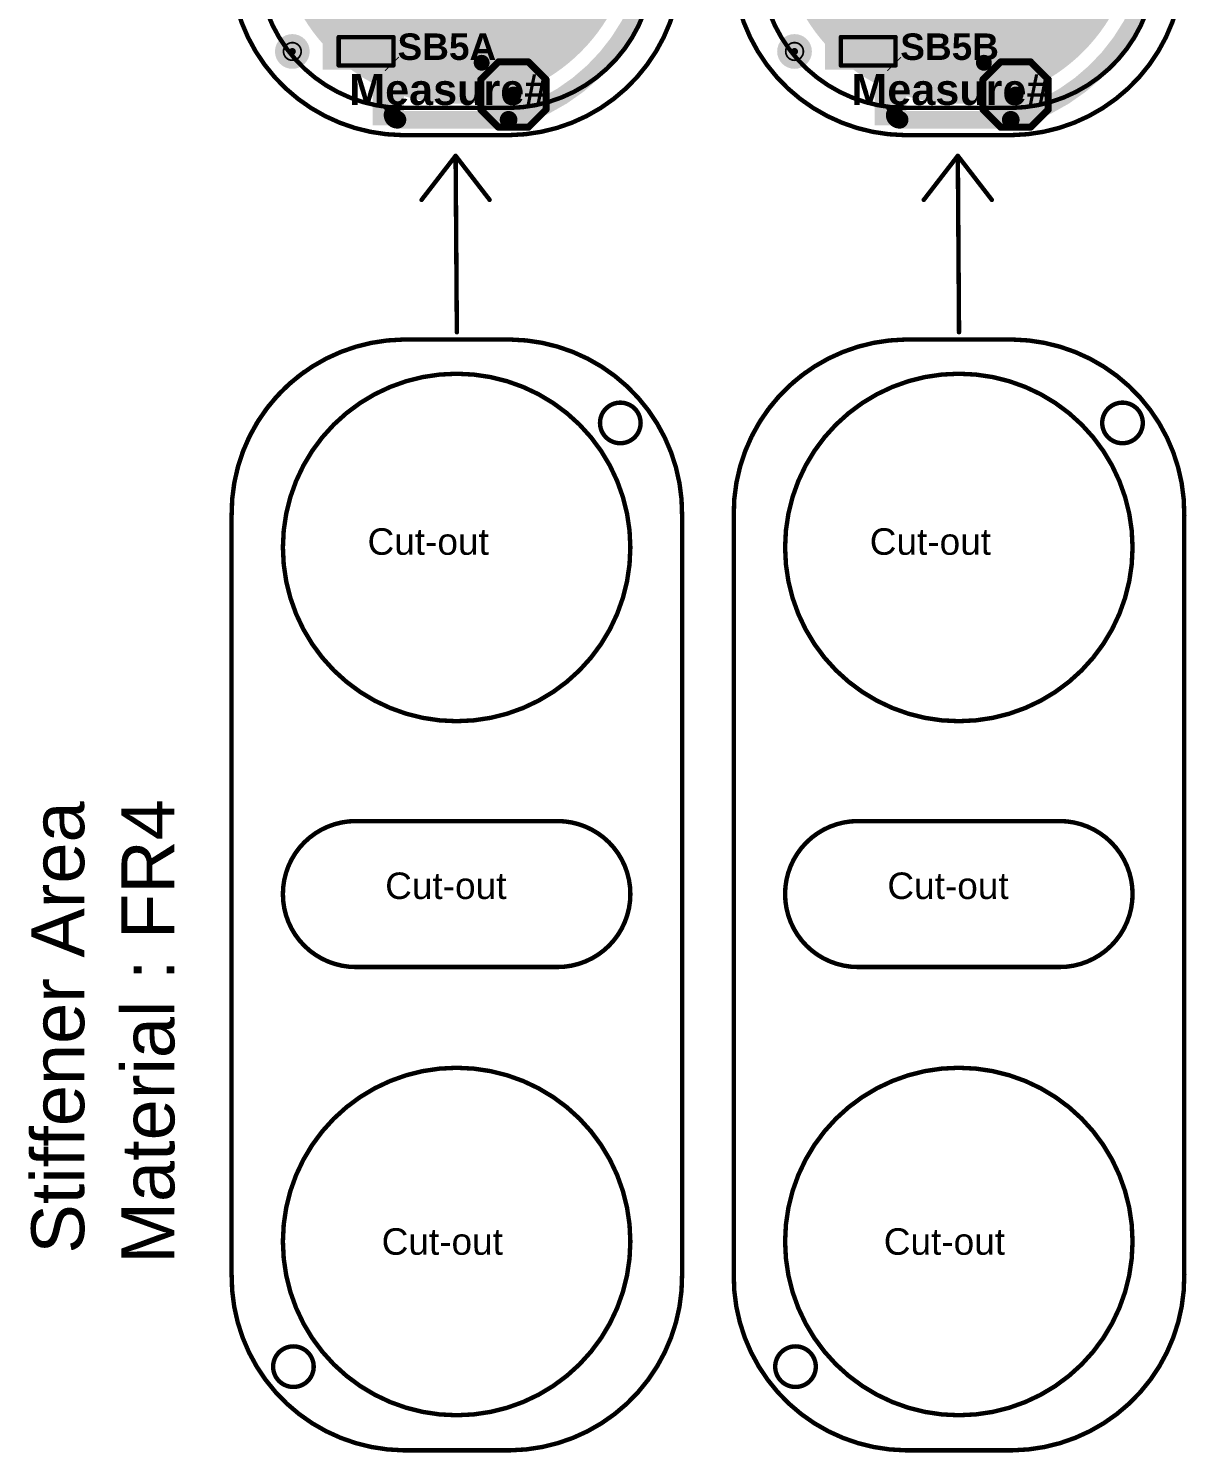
# Model space of a CAD drawing. Header units: inches. Extents: x -3.9 to 9.5, y -7 to 2.6.
# Drawn here: x -3.947 to -2.635, y -6.975 to -5.362 of the extents above; entities that cross this region are included whole.
import ezdxf

# ---------------------------------------------------------------- set-up
doc = ezdxf.new("R2010")
doc.units = ezdxf.units.IN
doc.header["$MEASUREMENT"] = 0
for name, color, linetype in [('Board Outline', 216, 'Continuous'), ('Bottom Layer', 5, 'Continuous'), ('Bottom Overlay', 54, 'Continuous'), ('Bottom Paste', 16, 'Continuous'), ('Bottom Solder', 6, 'Continuous'), ('Drill Drawing', 1, 'Continuous'), ('Fabrication', 76, 'Continuous'), ('Pad Holes', 156, 'Continuous'), ('Top Layer', 1, 'Continuous'), ('Top Overlay', 2, 'Continuous'), ('Top Paste', 8, 'Continuous'), ('Top Solder', 216, 'Continuous'), ('Via Holes', 16, 'Continuous')]:
    doc.layers.add(name, color=color, linetype=linetype)
doc.styles.add('Arial', font='', dxfattribs={"height": 0.2})
doc.styles.add('Arial_Bold', font='', dxfattribs={"height": 0.2})
doc.styles.get('Arial').set_extended_font_data('Arial')
doc.styles.get('Arial_Bold').set_extended_font_data('Arial', bold=True)

# ---------------------------------------------------------------- blocks, each defined once
blk = doc.blocks.new('S______B______0402_6')
at = {"layer": 'Top Layer'}
for points in [[(-0.0275, -0.0125), (-0.0275, 0.0125), (-0.0095, 0.0125), (-0.0095, -0.0125)], [(0.0095, -0.0125), (0.0095, 0.0125), (0.0275, 0.0125), (0.0275, -0.0125)]]:
    blk.add_hatch(color=1, dxfattribs=at).paths.add_polyline_path(points)
at = {"layer": 'Top Paste'}
for points in [[(-0.0275, -0.0125), (-0.0275, 0.0125), (-0.0095, 0.0125), (-0.0095, -0.0125)], [(0.0095, -0.0125), (0.0095, 0.0125), (0.0275, 0.0125), (0.0275, -0.0125)]]:
    blk.add_hatch(color=8, dxfattribs=at).paths.add_polyline_path(points)
at = {"layer": 'Top Solder'}
for points in [[(-0.0297, -0.0147), (-0.0297, 0.0147), (-0.0073, 0.0147), (-0.0073, -0.0147)], [(0.0073, -0.0147), (0.0073, 0.0147), (0.0297, 0.0147), (0.0297, -0.0147)]]:
    blk.add_hatch(color=216, dxfattribs=at).paths.add_polyline_path(points)
at = {"layer": 'Top Overlay'}
for points in [[(-0.031, -0.016, 0.005, 0.005, 0), (-0.031, 0.016, 0.005, 0.005, 0)], [(-0.031, 0.016, 0.005, 0.005, 0), (0.031, 0.016, 0.005, 0.005, 0)], [(0.031, -0.016, 0.005, 0.005, 0), (0.031, 0.016, 0.005, 0.005, 0)], [(-0.031, -0.016, 0.005, 0.005, 0), (0.031, -0.016, 0.005, 0.005, 0)], [(-0.032, -0.017, 0.000127, 0.000127, 0), (0.032, -0.017, 0.000127, 0.000127, 0)]]:
    blk.add_lwpolyline(points, format="xyseb", dxfattribs=at)
for points in [[(-0.0323, 0.016, 0.0025, 0.0025, 1), (-0.0297, 0.016, 0.0025, 0.0025, 1)], [(-0.0323, 0.016, 0.0025, 0.0025, 1), (-0.0297, 0.016, 0.0025, 0.0025, 1)], [(0.0297, 0.016, 0.0025, 0.0025, 1), (0.0323, 0.016, 0.0025, 0.0025, 1)], [(0.0297, 0.016, 0.0025, 0.0025, 1), (0.0323, 0.016, 0.0025, 0.0025, 1)], [(-0.0323, -0.016, 0.0025, 0.0025, 1), (-0.0297, -0.016, 0.0025, 0.0025, 1)], [(-0.0323, -0.016, 0.0025, 0.0025, 1), (-0.0297, -0.016, 0.0025, 0.0025, 1)], [(0.0297, -0.016, 0.0025, 0.0025, 1), (0.0323, -0.016, 0.0025, 0.0025, 1)], [(0.0297, -0.016, 0.0025, 0.0025, 1), (0.0323, -0.016, 0.0025, 0.0025, 1)], [(-0.032, -0.017, 0.0000635, 0.0000635, 1), (-0.032, -0.017, 0.0000635, 0.0000635, 1)], [(0.032, -0.017, 0.0000635, 0.0000635, 1), (0.032, -0.017, 0.0000635, 0.0000635, 1)]]:
    blk.add_lwpolyline(points, format="xyseb", close=True, dxfattribs=at)
blk = doc.blocks.new('T__________23')
at = {"layer": 'Top Layer'}
blk.add_hatch(color=1, dxfattribs=at).paths.add_polyline_path([(0.015, 0.03), (-0.015, 0.03), (-0.03, 0.015), (-0.03, -0.015), (-0.015, -0.03), (0.015, -0.03), (0.03, -0.015), (0.03, 0.015)])
at = {"layer": 'Top Paste'}
blk.add_hatch(color=8, dxfattribs=at).paths.add_polyline_path([(0.015, 0.03), (-0.015, 0.03), (-0.03, 0.015), (-0.03, -0.015), (-0.015, -0.03), (0.015, -0.03), (0.03, -0.015), (0.03, 0.015)])
at = {"layer": 'Top Solder'}
blk.add_hatch(color=216, dxfattribs=at).paths.add_polyline_path([(0.017, 0.034), (-0.017, 0.034), (-0.034, 0.017), (-0.034, -0.017), (-0.017, -0.034), (0.017, -0.034), (0.034, -0.017), (0.034, 0.017)])
at = {"layer": 'Top Overlay'}
for points in [[(-0.017, 0.037, 0.00787, 0.00787, 0), (-0.037, 0.017, 0.00787, 0.00787, 0)], [(0.017, 0.037, 0.00787, 0.00787, 0), (-0.017, 0.037, 0.00787, 0.00787, 0)], [(0.017, 0.037, 0.00787, 0.00787, 0), (-0.017, 0.037, 0.00787, 0.00787, 0)], [(0.037, 0.017, 0.00787, 0.00787, 0), (0.017, 0.037, 0.00787, 0.00787, 0)], [(-0.037, 0.017, 0.00787, 0.00787, 0), (-0.037, -0.017, 0.00787, 0.00787, 0)], [(0.037, 0.017, 0.00787, 0.00787, 0), (0.037, -0.017, 0.00787, 0.00787, 0)], [(-0.017, -0.037, 0.00787, 0.00787, 0), (-0.037, -0.017, 0.00787, 0.00787, 0)], [(0.037, -0.017, 0.00787, 0.00787, 0), (0.017, -0.037, 0.00787, 0.00787, 0)], [(0.017, -0.037, 0.00787, 0.00787, 0), (-0.017, -0.037, 0.00787, 0.00787, 0)], [(0.017, -0.037, 0.00787, 0.00787, 0), (-0.017, -0.037, 0.00787, 0.00787, 0)]]:
    blk.add_lwpolyline(points, format="xyseb", dxfattribs=at)
for points in [[(-0.019, 0.037, 0.00394, 0.00394, 1), (-0.015, 0.037, 0.00394, 0.00394, 1)], [(-0.019, 0.037, 0.00394, 0.00394, 1), (-0.015, 0.037, 0.00394, 0.00394, 1)], [(-0.019, 0.037, 0.00394, 0.00394, 1), (-0.015, 0.037, 0.00394, 0.00394, 1)], [(0.015, 0.037, 0.00394, 0.00394, 1), (0.019, 0.037, 0.00394, 0.00394, 1)], [(0.015, 0.037, 0.00394, 0.00394, 1), (0.019, 0.037, 0.00394, 0.00394, 1)], [(0.015, 0.037, 0.00394, 0.00394, 1), (0.019, 0.037, 0.00394, 0.00394, 1)], [(-0.039, 0.017, 0.00394, 0.00394, 1), (-0.035, 0.017, 0.00394, 0.00394, 1)], [(-0.039, 0.017, 0.00394, 0.00394, 1), (-0.035, 0.017, 0.00394, 0.00394, 1)], [(0.035, 0.017, 0.00394, 0.00394, 1), (0.039, 0.017, 0.00394, 0.00394, 1)], [(0.035, 0.017, 0.00394, 0.00394, 1), (0.039, 0.017, 0.00394, 0.00394, 1)], [(-0.039, -0.017, 0.00394, 0.00394, 1), (-0.035, -0.017, 0.00394, 0.00394, 1)], [(-0.039, -0.017, 0.00394, 0.00394, 1), (-0.035, -0.017, 0.00394, 0.00394, 1)], [(0.035, -0.017, 0.00394, 0.00394, 1), (0.039, -0.017, 0.00394, 0.00394, 1)], [(0.035, -0.017, 0.00394, 0.00394, 1), (0.039, -0.017, 0.00394, 0.00394, 1)], [(-0.019, -0.037, 0.00394, 0.00394, 1), (-0.015, -0.037, 0.00394, 0.00394, 1)], [(-0.019, -0.037, 0.00394, 0.00394, 1), (-0.015, -0.037, 0.00394, 0.00394, 1)], [(-0.019, -0.037, 0.00394, 0.00394, 1), (-0.015, -0.037, 0.00394, 0.00394, 1)], [(0.015, -0.037, 0.00394, 0.00394, 1), (0.019, -0.037, 0.00394, 0.00394, 1)], [(0.015, -0.037, 0.00394, 0.00394, 1), (0.019, -0.037, 0.00394, 0.00394, 1)], [(0.015, -0.037, 0.00394, 0.00394, 1), (0.019, -0.037, 0.00394, 0.00394, 1)]]:
    blk.add_lwpolyline(points, format="xyseb", close=True, dxfattribs=at)
blk = doc.blocks.new('_EMG________B_24')
at = {"layer": 'Bottom Layer'}
h = blk.add_hatch(color=5, dxfattribs=at)
edge = h.paths.add_edge_path()
edge.add_arc((0, 0.3932), 0.1969, 0, 360)
h = blk.add_hatch(color=5, dxfattribs=at)
edge = h.paths.add_edge_path()
edge.add_arc((-0.1142, 0.0005), 0.0827, 90, 270)
edge.add_line((-0.1142, -0.0822), (0.1142, -0.0822))
edge.add_arc((0.1142, 0.0005), 0.0827, 270, 450)
edge.add_line((0.1142, 0.0832), (-0.1142, 0.0832))
h = blk.add_hatch(color=5, dxfattribs=at)
edge = h.paths.add_edge_path()
edge.add_arc((0, -0.3932), 0.1969, 0, 360)
at = {"layer": 'Bottom Paste'}
h = blk.add_hatch(color=16, dxfattribs=at)
edge = h.paths.add_edge_path()
edge.add_arc((0, 0.3932), 0.1969, 0, 360)
h = blk.add_hatch(color=16, dxfattribs=at)
edge = h.paths.add_edge_path()
edge.add_arc((-0.1142, 0.0005), 0.0827, 90, 270)
edge.add_line((-0.1142, -0.0822), (0.1142, -0.0822))
edge.add_arc((0.1142, 0.0005), 0.0827, 270, 450)
edge.add_line((0.1142, 0.0832), (-0.1142, 0.0832))
h = blk.add_hatch(color=16, dxfattribs=at)
edge = h.paths.add_edge_path()
edge.add_arc((0, -0.3932), 0.1969, 0, 360)
at = {"layer": 'Bottom Solder'}
h = blk.add_hatch(color=6, dxfattribs=at)
edge = h.paths.add_edge_path()
edge.add_arc((0, 0.3932), 0.2009, 0, 360)
h = blk.add_hatch(color=6, dxfattribs=at)
edge = h.paths.add_edge_path()
edge.add_arc((-0.1142, 0.0005), 0.0867, 90, 270)
edge.add_line((-0.1142, -0.0862), (0.1142, -0.0862))
edge.add_arc((0.1142, 0.0005), 0.0867, 270, 450)
edge.add_line((0.1142, 0.0872), (-0.1142, 0.0872))
h = blk.add_hatch(color=6, dxfattribs=at)
edge = h.paths.add_edge_path()
edge.add_arc((0, -0.3932), 0.2009, 0, 360)
at = {"layer": 'Bottom Overlay'}
for points in [[(-0.2237, 0.4317, 0.005, 0.005, -0.414214), (-0.0603, 0.5989, 0.005, 0.005, 0)], [(-0.0603, 0.5989, 0.005, 0.005, 0), (0.0603, 0.5989, 0.005, 0.005, 0)], [(0.0603, 0.5989, 0.005, 0.005, -0.414214), (0.2238, 0.4317, 0.005, 0.005, 0)], [(-0.2237, -0.4317, 0.005, 0.005, 0), (-0.2237, 0.4317, 0.005, 0.005, 0)], [(0.2238, -0.4317, 0.005, 0.005, 0), (0.2238, 0.4317, 0.005, 0.005, 0)], [(-0.0603, -0.5989, 0.005, 0.005, -0.414214), (-0.2237, -0.4317, 0.005, 0.005, 0)], [(0.2238, -0.4317, 0.005, 0.005, -0.414214), (0.0603, -0.5989, 0.005, 0.005, 0)], [(-0.0603, -0.5989, 0.005, 0.005, 0), (0.0603, -0.5989, 0.005, 0.005, 0)]]:
    blk.add_lwpolyline(points, format="xyseb", dxfattribs=at)
for points in [[(-0.0615, 0.5989, 0.0025, 0.0025, 1), (-0.059, 0.5989, 0.0025, 0.0025, 1)], [(-0.0615, 0.5989, 0.0025, 0.0025, 1), (-0.059, 0.5989, 0.0025, 0.0025, 1)], [(0.059, 0.5989, 0.0025, 0.0025, 1), (0.0615, 0.5989, 0.0025, 0.0025, 1)], [(0.059, 0.5989, 0.0025, 0.0025, 1), (0.0615, 0.5989, 0.0025, 0.0025, 1)], [(-0.225, 0.4317, 0.0025, 0.0025, 1), (-0.2225, 0.4317, 0.0025, 0.0025, 1)], [(-0.225, 0.4317, 0.0025, 0.0025, 1), (-0.2225, 0.4317, 0.0025, 0.0025, 1)], [(0.2225, 0.4317, 0.0025, 0.0025, 1), (0.225, 0.4317, 0.0025, 0.0025, 1)], [(0.2225, 0.4317, 0.0025, 0.0025, 1), (0.225, 0.4317, 0.0025, 0.0025, 1)], [(-0.225, -0.4317, 0.0025, 0.0025, 1), (-0.2225, -0.4317, 0.0025, 0.0025, 1)], [(-0.225, -0.4317, 0.0025, 0.0025, 1), (-0.2225, -0.4317, 0.0025, 0.0025, 1)], [(0.2225, -0.4317, 0.0025, 0.0025, 1), (0.225, -0.4317, 0.0025, 0.0025, 1)], [(0.2225, -0.4317, 0.0025, 0.0025, 1), (0.225, -0.4317, 0.0025, 0.0025, 1)], [(-0.0615, -0.5989, 0.0025, 0.0025, 1), (-0.059, -0.5989, 0.0025, 0.0025, 1)], [(-0.0615, -0.5989, 0.0025, 0.0025, 1), (-0.059, -0.5989, 0.0025, 0.0025, 1)], [(0.059, -0.5989, 0.0025, 0.0025, 1), (0.0615, -0.5989, 0.0025, 0.0025, 1)], [(0.059, -0.5989, 0.0025, 0.0025, 1), (0.0615, -0.5989, 0.0025, 0.0025, 1)]]:
    blk.add_lwpolyline(points, format="xyseb", close=True, dxfattribs=at)
blk = doc.blocks.new('S______B______0402_75')
at = {"layer": 'Top Layer'}
for points in [[(-0.0275, -0.0125), (-0.0275, 0.0125), (-0.0095, 0.0125), (-0.0095, -0.0125)], [(0.0095, -0.0125), (0.0095, 0.0125), (0.0275, 0.0125), (0.0275, -0.0125)]]:
    blk.add_hatch(color=1, dxfattribs=at).paths.add_polyline_path(points)
at = {"layer": 'Top Paste'}
for points in [[(-0.0275, -0.0125), (-0.0275, 0.0125), (-0.0095, 0.0125), (-0.0095, -0.0125)], [(0.0095, -0.0125), (0.0095, 0.0125), (0.0275, 0.0125), (0.0275, -0.0125)]]:
    blk.add_hatch(color=8, dxfattribs=at).paths.add_polyline_path(points)
at = {"layer": 'Top Solder'}
for points in [[(-0.0297, -0.0147), (-0.0297, 0.0147), (-0.0073, 0.0147), (-0.0073, -0.0147)], [(0.0073, -0.0147), (0.0073, 0.0147), (0.0297, 0.0147), (0.0297, -0.0147)]]:
    blk.add_hatch(color=216, dxfattribs=at).paths.add_polyline_path(points)
at = {"layer": 'Top Overlay'}
for points in [[(-0.031, -0.016, 0.005, 0.005, 0), (-0.031, 0.016, 0.005, 0.005, 0)], [(-0.031, 0.016, 0.005, 0.005, 0), (0.031, 0.016, 0.005, 0.005, 0)], [(0.031, -0.016, 0.005, 0.005, 0), (0.031, 0.016, 0.005, 0.005, 0)], [(-0.031, -0.016, 0.005, 0.005, 0), (0.031, -0.016, 0.005, 0.005, 0)], [(-0.032, -0.017, 0.000127, 0.000127, 0), (0.032, -0.017, 0.000127, 0.000127, 0)]]:
    blk.add_lwpolyline(points, format="xyseb", dxfattribs=at)
for points in [[(-0.0323, 0.016, 0.0025, 0.0025, 1), (-0.0297, 0.016, 0.0025, 0.0025, 1)], [(-0.0323, 0.016, 0.0025, 0.0025, 1), (-0.0297, 0.016, 0.0025, 0.0025, 1)], [(0.0297, 0.016, 0.0025, 0.0025, 1), (0.0323, 0.016, 0.0025, 0.0025, 1)], [(0.0297, 0.016, 0.0025, 0.0025, 1), (0.0323, 0.016, 0.0025, 0.0025, 1)], [(-0.0323, -0.016, 0.0025, 0.0025, 1), (-0.0297, -0.016, 0.0025, 0.0025, 1)], [(-0.0323, -0.016, 0.0025, 0.0025, 1), (-0.0297, -0.016, 0.0025, 0.0025, 1)], [(0.0297, -0.016, 0.0025, 0.0025, 1), (0.0323, -0.016, 0.0025, 0.0025, 1)], [(0.0297, -0.016, 0.0025, 0.0025, 1), (0.0323, -0.016, 0.0025, 0.0025, 1)], [(-0.032, -0.017, 0.0000635, 0.0000635, 1), (-0.032, -0.017, 0.0000635, 0.0000635, 1)], [(0.032, -0.017, 0.0000635, 0.0000635, 1), (0.032, -0.017, 0.0000635, 0.0000635, 1)]]:
    blk.add_lwpolyline(points, format="xyseb", close=True, dxfattribs=at)
blk = doc.blocks.new('T__________194')
at = {"layer": 'Top Layer'}
blk.add_hatch(color=1, dxfattribs=at).paths.add_polyline_path([(0.015, 0.03), (-0.015, 0.03), (-0.03, 0.015), (-0.03, -0.015), (-0.015, -0.03), (0.015, -0.03), (0.03, -0.015), (0.03, 0.015)])
at = {"layer": 'Top Paste'}
blk.add_hatch(color=8, dxfattribs=at).paths.add_polyline_path([(0.015, 0.03), (-0.015, 0.03), (-0.03, 0.015), (-0.03, -0.015), (-0.015, -0.03), (0.015, -0.03), (0.03, -0.015), (0.03, 0.015)])
at = {"layer": 'Top Solder'}
blk.add_hatch(color=216, dxfattribs=at).paths.add_polyline_path([(0.017, 0.034), (-0.017, 0.034), (-0.034, 0.017), (-0.034, -0.017), (-0.017, -0.034), (0.017, -0.034), (0.034, -0.017), (0.034, 0.017)])
at = {"layer": 'Top Overlay'}
for points in [[(-0.017, 0.037, 0.00787, 0.00787, 0), (-0.037, 0.017, 0.00787, 0.00787, 0)], [(0.017, 0.037, 0.00787, 0.00787, 0), (-0.017, 0.037, 0.00787, 0.00787, 0)], [(0.017, 0.037, 0.00787, 0.00787, 0), (-0.017, 0.037, 0.00787, 0.00787, 0)], [(0.037, 0.017, 0.00787, 0.00787, 0), (0.017, 0.037, 0.00787, 0.00787, 0)], [(-0.037, 0.017, 0.00787, 0.00787, 0), (-0.037, -0.017, 0.00787, 0.00787, 0)], [(0.037, 0.017, 0.00787, 0.00787, 0), (0.037, -0.017, 0.00787, 0.00787, 0)], [(-0.017, -0.037, 0.00787, 0.00787, 0), (-0.037, -0.017, 0.00787, 0.00787, 0)], [(0.037, -0.017, 0.00787, 0.00787, 0), (0.017, -0.037, 0.00787, 0.00787, 0)], [(0.017, -0.037, 0.00787, 0.00787, 0), (-0.017, -0.037, 0.00787, 0.00787, 0)], [(0.017, -0.037, 0.00787, 0.00787, 0), (-0.017, -0.037, 0.00787, 0.00787, 0)]]:
    blk.add_lwpolyline(points, format="xyseb", dxfattribs=at)
for points in [[(-0.019, 0.037, 0.00394, 0.00394, 1), (-0.015, 0.037, 0.00394, 0.00394, 1)], [(-0.019, 0.037, 0.00394, 0.00394, 1), (-0.015, 0.037, 0.00394, 0.00394, 1)], [(-0.019, 0.037, 0.00394, 0.00394, 1), (-0.015, 0.037, 0.00394, 0.00394, 1)], [(0.015, 0.037, 0.00394, 0.00394, 1), (0.019, 0.037, 0.00394, 0.00394, 1)], [(0.015, 0.037, 0.00394, 0.00394, 1), (0.019, 0.037, 0.00394, 0.00394, 1)], [(0.015, 0.037, 0.00394, 0.00394, 1), (0.019, 0.037, 0.00394, 0.00394, 1)], [(-0.039, 0.017, 0.00394, 0.00394, 1), (-0.035, 0.017, 0.00394, 0.00394, 1)], [(-0.039, 0.017, 0.00394, 0.00394, 1), (-0.035, 0.017, 0.00394, 0.00394, 1)], [(0.035, 0.017, 0.00394, 0.00394, 1), (0.039, 0.017, 0.00394, 0.00394, 1)], [(0.035, 0.017, 0.00394, 0.00394, 1), (0.039, 0.017, 0.00394, 0.00394, 1)], [(-0.039, -0.017, 0.00394, 0.00394, 1), (-0.035, -0.017, 0.00394, 0.00394, 1)], [(-0.039, -0.017, 0.00394, 0.00394, 1), (-0.035, -0.017, 0.00394, 0.00394, 1)], [(0.035, -0.017, 0.00394, 0.00394, 1), (0.039, -0.017, 0.00394, 0.00394, 1)], [(0.035, -0.017, 0.00394, 0.00394, 1), (0.039, -0.017, 0.00394, 0.00394, 1)], [(-0.019, -0.037, 0.00394, 0.00394, 1), (-0.015, -0.037, 0.00394, 0.00394, 1)], [(-0.019, -0.037, 0.00394, 0.00394, 1), (-0.015, -0.037, 0.00394, 0.00394, 1)], [(-0.019, -0.037, 0.00394, 0.00394, 1), (-0.015, -0.037, 0.00394, 0.00394, 1)], [(0.015, -0.037, 0.00394, 0.00394, 1), (0.019, -0.037, 0.00394, 0.00394, 1)], [(0.015, -0.037, 0.00394, 0.00394, 1), (0.019, -0.037, 0.00394, 0.00394, 1)], [(0.015, -0.037, 0.00394, 0.00394, 1), (0.019, -0.037, 0.00394, 0.00394, 1)]]:
    blk.add_lwpolyline(points, format="xyseb", close=True, dxfattribs=at)
blk = doc.blocks.new('_EMG________B_201')
at = {"layer": 'Bottom Layer'}
h = blk.add_hatch(color=5, dxfattribs=at)
edge = h.paths.add_edge_path()
edge.add_arc((0, 0.3932), 0.1969, 0, 360)
h = blk.add_hatch(color=5, dxfattribs=at)
edge = h.paths.add_edge_path()
edge.add_arc((-0.1142, 0.0005), 0.0827, 90, 270)
edge.add_line((-0.1142, -0.0822), (0.1142, -0.0822))
edge.add_arc((0.1142, 0.0005), 0.0827, 270, 450)
edge.add_line((0.1142, 0.0832), (-0.1142, 0.0832))
h = blk.add_hatch(color=5, dxfattribs=at)
edge = h.paths.add_edge_path()
edge.add_arc((0, -0.3932), 0.1969, 0, 360)
at = {"layer": 'Bottom Paste'}
h = blk.add_hatch(color=16, dxfattribs=at)
edge = h.paths.add_edge_path()
edge.add_arc((0, 0.3932), 0.1969, 0, 360)
h = blk.add_hatch(color=16, dxfattribs=at)
edge = h.paths.add_edge_path()
edge.add_arc((-0.1142, 0.0005), 0.0827, 90, 270)
edge.add_line((-0.1142, -0.0822), (0.1142, -0.0822))
edge.add_arc((0.1142, 0.0005), 0.0827, 270, 450)
edge.add_line((0.1142, 0.0832), (-0.1142, 0.0832))
h = blk.add_hatch(color=16, dxfattribs=at)
edge = h.paths.add_edge_path()
edge.add_arc((0, -0.3932), 0.1969, 0, 360)
at = {"layer": 'Bottom Solder'}
h = blk.add_hatch(color=6, dxfattribs=at)
edge = h.paths.add_edge_path()
edge.add_arc((0, 0.3932), 0.2009, 0, 360)
h = blk.add_hatch(color=6, dxfattribs=at)
edge = h.paths.add_edge_path()
edge.add_arc((-0.1142, 0.0005), 0.0867, 90, 270)
edge.add_line((-0.1142, -0.0862), (0.1142, -0.0862))
edge.add_arc((0.1142, 0.0005), 0.0867, 270, 450)
edge.add_line((0.1142, 0.0872), (-0.1142, 0.0872))
h = blk.add_hatch(color=6, dxfattribs=at)
edge = h.paths.add_edge_path()
edge.add_arc((0, -0.3932), 0.2009, 0, 360)
at = {"layer": 'Bottom Overlay'}
for points in [[(-0.2237, 0.4317, 0.005, 0.005, -0.414214), (-0.0603, 0.5989, 0.005, 0.005, 0)], [(-0.0603, 0.5989, 0.005, 0.005, 0), (0.0603, 0.5989, 0.005, 0.005, 0)], [(0.0603, 0.5989, 0.005, 0.005, -0.414214), (0.2238, 0.4317, 0.005, 0.005, 0)], [(-0.2237, -0.4317, 0.005, 0.005, 0), (-0.2237, 0.4317, 0.005, 0.005, 0)], [(0.2238, -0.4317, 0.005, 0.005, 0), (0.2238, 0.4317, 0.005, 0.005, 0)], [(-0.0603, -0.5989, 0.005, 0.005, -0.414214), (-0.2237, -0.4317, 0.005, 0.005, 0)], [(0.2238, -0.4317, 0.005, 0.005, -0.414214), (0.0603, -0.5989, 0.005, 0.005, 0)], [(-0.0603, -0.5989, 0.005, 0.005, 0), (0.0603, -0.5989, 0.005, 0.005, 0)]]:
    blk.add_lwpolyline(points, format="xyseb", dxfattribs=at)
for points in [[(-0.0615, 0.5989, 0.0025, 0.0025, 1), (-0.059, 0.5989, 0.0025, 0.0025, 1)], [(-0.0615, 0.5989, 0.0025, 0.0025, 1), (-0.059, 0.5989, 0.0025, 0.0025, 1)], [(0.059, 0.5989, 0.0025, 0.0025, 1), (0.0615, 0.5989, 0.0025, 0.0025, 1)], [(0.059, 0.5989, 0.0025, 0.0025, 1), (0.0615, 0.5989, 0.0025, 0.0025, 1)], [(-0.225, 0.4317, 0.0025, 0.0025, 1), (-0.2225, 0.4317, 0.0025, 0.0025, 1)], [(-0.225, 0.4317, 0.0025, 0.0025, 1), (-0.2225, 0.4317, 0.0025, 0.0025, 1)], [(0.2225, 0.4317, 0.0025, 0.0025, 1), (0.225, 0.4317, 0.0025, 0.0025, 1)], [(0.2225, 0.4317, 0.0025, 0.0025, 1), (0.225, 0.4317, 0.0025, 0.0025, 1)], [(-0.225, -0.4317, 0.0025, 0.0025, 1), (-0.2225, -0.4317, 0.0025, 0.0025, 1)], [(-0.225, -0.4317, 0.0025, 0.0025, 1), (-0.2225, -0.4317, 0.0025, 0.0025, 1)], [(0.2225, -0.4317, 0.0025, 0.0025, 1), (0.225, -0.4317, 0.0025, 0.0025, 1)], [(0.2225, -0.4317, 0.0025, 0.0025, 1), (0.225, -0.4317, 0.0025, 0.0025, 1)], [(-0.0615, -0.5989, 0.0025, 0.0025, 1), (-0.059, -0.5989, 0.0025, 0.0025, 1)], [(-0.0615, -0.5989, 0.0025, 0.0025, 1), (-0.059, -0.5989, 0.0025, 0.0025, 1)], [(0.059, -0.5989, 0.0025, 0.0025, 1), (0.0615, -0.5989, 0.0025, 0.0025, 1)], [(0.059, -0.5989, 0.0025, 0.0025, 1), (0.0615, -0.5989, 0.0025, 0.0025, 1)]]:
    blk.add_lwpolyline(points, format="xyseb", close=True, dxfattribs=at)

msp = doc.modelspace()

# ---------------------------------------------------------------- hatches: boundary and pattern name
at = {"layer": 'Bottom Layer'}
h = msp.add_hatch(color=5, dxfattribs=at)
edge = h.paths.add_edge_path()
edge.add_arc((-3.5349, -5.4598), 0.0118, 0, 360)
h = msp.add_hatch(color=5, dxfattribs=at)
edge = h.paths.add_edge_path()
edge.add_arc((-2.9659, -5.4598), 0.0118, 0, 360)
at = {"layer": 'Bottom Solder'}
h = msp.add_hatch(color=6, dxfattribs=at)
edge = h.paths.add_edge_path()
edge.add_arc((-3.6484, -5.388), 0.004, 0, 360)
h = msp.add_hatch(color=6, dxfattribs=at)
edge = h.paths.add_edge_path()
edge.add_arc((-3.0794, -5.388), 0.004, 0, 360)
at = {"layer": 'Pad Holes'}
h = msp.add_hatch(color=7, dxfattribs=at)
edge = h.paths.add_edge_path()
edge.add_arc((-3.6484, -5.388), 0.0197, 0, 360)
h = msp.add_hatch(color=7, dxfattribs=at)
edge = h.paths.add_edge_path()
edge.add_arc((-3.0794, -5.388), 0.0197, 0, 360)
at = {"layer": 'Top Layer'}
for points in [[(-3.6139, -5.4088), (-3.5739, -5.4088), (-3.5739, -5.2778), (-3.6139, -5.2778)], [(-3.0449, -5.4088), (-3.0049, -5.4088), (-3.0049, -5.2778), (-3.0449, -5.2778)], [(-3.5575, -5.3738), (-3.5575, -5.4718), (-3.5219, -5.4718), (-3.5219, -5.3738)], [(-2.9885, -5.3738), (-2.9885, -5.4718), (-2.9529, -5.4718), (-2.9529, -5.3738)]]:
    msp.add_hatch(color=1, dxfattribs=at).paths.add_polyline_path(points)
h = msp.add_hatch(color=1, dxfattribs=at)
edge = h.paths.add_edge_path()
edge.add_arc((-3.5349, -5.4598), 0.0118, 0, 360)
h = msp.add_hatch(color=1, dxfattribs=at)
edge = h.paths.add_edge_path()
edge.add_arc((-2.9659, -5.4598), 0.0118, 0, 360)
at = {"layer": 'Top Solder'}
h = msp.add_hatch(color=216, dxfattribs=at)
edge = h.paths.add_edge_path()
edge.add_arc((-3.6484, -5.388), 0.004, 0, 360)
h = msp.add_hatch(color=216, dxfattribs=at)
edge = h.paths.add_edge_path()
edge.add_arc((-3.0794, -5.388), 0.004, 0, 360)
at = {"layer": 'Via Holes'}
h = msp.add_hatch(color=7, dxfattribs=at)
edge = h.paths.add_edge_path()
edge.add_arc((-3.5349, -5.4598), 0.00591, 0, 360)
h = msp.add_hatch(color=7, dxfattribs=at)
edge = h.paths.add_edge_path()
edge.add_arc((-2.9659, -5.4598), 0.00591, 0, 360)

# ---------------------------------------------------------------- linework, layer by layer
at = {"layer": 'Board Outline'}
for points in [[(-3.5238, -5.4828, 0.005, 0.005, -0.414214), (-3.7184, -5.2838, 0.005, 0.005, 0)], [(-3.2079, -5.2838, 0.005, 0.005, -0.414214), (-3.4025, -5.4828, 0.005, 0.005, 0)], [(-2.9548, -5.4828, 0.005, 0.005, -0.414214), (-3.1494, -5.2838, 0.005, 0.005, 0)], [(-2.6389, -5.2838, 0.005, 0.005, -0.414214), (-2.8335, -5.4828, 0.005, 0.005, 0)], [(-3.5238, -5.4828, 0.005, 0.005, 0), (-3.4025, -5.4828, 0.005, 0.005, 0)], [(-2.9548, -5.4828, 0.005, 0.005, 0), (-2.8335, -5.4828, 0.005, 0.005, 0)]]:
    msp.add_lwpolyline(points, format="xyseb", dxfattribs=at)
for points in [[(-3.525, -5.4828, 0.0025, 0.0025, 1), (-3.5225, -5.4828, 0.0025, 0.0025, 1)], [(-3.525, -5.4828, 0.0025, 0.0025, 1), (-3.5225, -5.4828, 0.0025, 0.0025, 1)], [(-3.4038, -5.4828, 0.0025, 0.0025, 1), (-3.4013, -5.4828, 0.0025, 0.0025, 1)], [(-3.4038, -5.4828, 0.0025, 0.0025, 1), (-3.4013, -5.4828, 0.0025, 0.0025, 1)], [(-2.956, -5.4828, 0.0025, 0.0025, 1), (-2.9535, -5.4828, 0.0025, 0.0025, 1)], [(-2.956, -5.4828, 0.0025, 0.0025, 1), (-2.9535, -5.4828, 0.0025, 0.0025, 1)], [(-2.8348, -5.4828, 0.0025, 0.0025, 1), (-2.8323, -5.4828, 0.0025, 0.0025, 1)], [(-2.8348, -5.4828, 0.0025, 0.0025, 1), (-2.8323, -5.4828, 0.0025, 0.0025, 1)]]:
    msp.add_lwpolyline(points, format="xyseb", close=True, dxfattribs=at)
at = {"layer": 'Bottom Layer'}
for points in [[(-3.6349, -5.0993, 0.02, 0.02, -1.34747), (-3.4034, -5.4654, 0.02, 0.02, 0)], [(-3.0659, -5.0993, 0.02, 0.02, -1.34747), (-2.8344, -5.4654, 0.02, 0.02, 0)], [(-3.5293, -5.4654, 0.02, 0.02, -0.414214), (-3.5349, -5.4598, 0.02, 0.02, 0)], [(-2.9603, -5.4654, 0.02, 0.02, -0.414214), (-2.9659, -5.4598, 0.02, 0.02, 0)], [(-3.5293, -5.4654, 0.02, 0.02, 0), (-3.4034, -5.4654, 0.02, 0.02, 0)], [(-2.9603, -5.4654, 0.02, 0.02, 0), (-2.8344, -5.4654, 0.02, 0.02, 0)]]:
    msp.add_lwpolyline(points, format="xyseb", dxfattribs=at)
for points in [[(-3.5399, -5.4598, 0.01, 0.01, 1), (-3.5299, -5.4598, 0.01, 0.01, 1)], [(-2.9709, -5.4598, 0.01, 0.01, 1), (-2.9609, -5.4598, 0.01, 0.01, 1)], [(-3.5343, -5.4654, 0.01, 0.01, 1), (-3.5243, -5.4654, 0.01, 0.01, 1)], [(-3.5343, -5.4654, 0.01, 0.01, 1), (-3.5243, -5.4654, 0.01, 0.01, 1)], [(-3.4084, -5.4654, 0.01, 0.01, 1), (-3.3984, -5.4654, 0.01, 0.01, 1)], [(-3.4084, -5.4654, 0.01, 0.01, 1), (-3.3984, -5.4654, 0.01, 0.01, 1)], [(-2.9653, -5.4654, 0.01, 0.01, 1), (-2.9553, -5.4654, 0.01, 0.01, 1)], [(-2.9653, -5.4654, 0.01, 0.01, 1), (-2.9553, -5.4654, 0.01, 0.01, 1)], [(-2.8394, -5.4654, 0.01, 0.01, 1), (-2.8294, -5.4654, 0.01, 0.01, 1)], [(-2.8394, -5.4654, 0.01, 0.01, 1), (-2.8294, -5.4654, 0.01, 0.01, 1)]]:
    msp.add_lwpolyline(points, format="xyseb", close=True, dxfattribs=at)
at = {"layer": 'Drill Drawing'}
for points in [[(-3.6384, -5.388, 0.002, 0.002, 1), (-3.6584, -5.388, 0.002, 0.002, 1)], [(-3.6589, -5.388, 0.001, 0.001, 1), (-3.6579, -5.388, 0.001, 0.001, 1)], [(-3.6389, -5.388, 0.001, 0.001, 1), (-3.6379, -5.388, 0.001, 0.001, 1)], [(-3.0694, -5.388, 0.002, 0.002, 1), (-3.0894, -5.388, 0.002, 0.002, 1)], [(-3.0899, -5.388, 0.001, 0.001, 1), (-3.0889, -5.388, 0.001, 0.001, 1)], [(-3.0699, -5.388, 0.001, 0.001, 1), (-3.0689, -5.388, 0.001, 0.001, 1)], [(-3.5454, -5.4498, 0.001, 0.001, 1), (-3.5444, -5.4498, 0.001, 0.001, 1)], [(-3.5454, -5.4498, 0.001, 0.001, 1), (-3.5444, -5.4498, 0.001, 0.001, 1)], [(-3.5254, -5.4498, 0.001, 0.001, 1), (-3.5244, -5.4498, 0.001, 0.001, 1)], [(-3.5254, -5.4498, 0.001, 0.001, 1), (-3.5244, -5.4498, 0.001, 0.001, 1)], [(-2.9764, -5.4498, 0.001, 0.001, 1), (-2.9754, -5.4498, 0.001, 0.001, 1)], [(-2.9764, -5.4498, 0.001, 0.001, 1), (-2.9754, -5.4498, 0.001, 0.001, 1)], [(-2.9564, -5.4498, 0.001, 0.001, 1), (-2.9554, -5.4498, 0.001, 0.001, 1)], [(-2.9564, -5.4498, 0.001, 0.001, 1), (-2.9554, -5.4498, 0.001, 0.001, 1)], [(-3.5354, -5.4698, 0.001, 0.001, 1), (-3.5344, -5.4698, 0.001, 0.001, 1)], [(-3.5354, -5.4698, 0.001, 0.001, 1), (-3.5344, -5.4698, 0.001, 0.001, 1)], [(-2.9664, -5.4698, 0.001, 0.001, 1), (-2.9654, -5.4698, 0.001, 0.001, 1)], [(-2.9664, -5.4698, 0.001, 0.001, 1), (-2.9654, -5.4698, 0.001, 0.001, 1)]]:
    msp.add_lwpolyline(points, format="xyseb", close=True, dxfattribs=at)
for points in [[(-3.5449, -5.4498, 0.002, 0.002, 0), (-3.5249, -5.4498, 0.002, 0.002, 0)], [(-3.5449, -5.4498, 0.002, 0.002, 0), (-3.5349, -5.4698, 0.002, 0.002, 0)], [(-3.5349, -5.4698, 0.002, 0.002, 0), (-3.5249, -5.4498, 0.002, 0.002, 0)], [(-2.9759, -5.4498, 0.002, 0.002, 0), (-2.9559, -5.4498, 0.002, 0.002, 0)], [(-2.9759, -5.4498, 0.002, 0.002, 0), (-2.9659, -5.4698, 0.002, 0.002, 0)], [(-2.9659, -5.4698, 0.002, 0.002, 0), (-2.9559, -5.4498, 0.002, 0.002, 0)]]:
    msp.add_lwpolyline(points, format="xyseb", dxfattribs=at)
at = {"layer": 'Fabrication'}
for points in [[(-3.502, -5.5562, 0.005, 0.005, 0), (-3.4634, -5.5062, 0.005, 0.005, 0)], [(-3.4634, -5.5062, 0.005, 0.005, 0), (-3.4248, -5.5562, 0.005, 0.005, 0)], [(-3.4634, -5.5062, 0.005, 0.005, 0), (-3.462, -5.7062, 0.005, 0.005, 0)], [(-2.933, -5.5562, 0.005, 0.005, 0), (-2.8944, -5.5062, 0.005, 0.005, 0)], [(-2.8944, -5.5062, 0.005, 0.005, 0), (-2.8558, -5.5562, 0.005, 0.005, 0)], [(-2.8944, -5.5062, 0.005, 0.005, 0), (-2.893, -5.7062, 0.005, 0.005, 0)], [(-3.7172, -5.9135, 0.005, 0.005, -0.414214), (-3.5226, -5.7144, 0.005, 0.005, 0)], [(-3.5226, -5.7144, 0.005, 0.005, 0), (-3.4014, -5.7144, 0.005, 0.005, 0)], [(-3.4014, -5.7144, 0.005, 0.005, -0.414214), (-3.2068, -5.9135, 0.005, 0.005, 0)], [(-3.1483, -5.9135, 0.005, 0.005, -0.414214), (-2.9536, -5.7144, 0.005, 0.005, 0)], [(-2.9536, -5.7144, 0.005, 0.005, 0), (-2.8324, -5.7144, 0.005, 0.005, 0)], [(-2.8324, -5.7144, 0.005, 0.005, -0.414214), (-2.6378, -5.9135, 0.005, 0.005, 0)], [(-3.7172, -5.9135, 0.005, 0.005, -0.244175), (-3.6354, -5.7515, 0.005, 0.005, 0)], [(-3.1483, -5.9135, 0.005, 0.005, -0.244175), (-3.0665, -5.7515, 0.005, 0.005, 0)], [(-3.7172, -6.7739, 0.005, 0.005, 0), (-3.7172, -5.9135, 0.005, 0.005, 0)], [(-3.2068, -5.9135, 0.005, 0.005, 0), (-3.2068, -6.7739, 0.005, 0.005, 0)], [(-3.1483, -6.7739, 0.005, 0.005, 0), (-3.1483, -5.9135, 0.005, 0.005, 0)], [(-2.6378, -5.9135, 0.005, 0.005, 0), (-2.6378, -6.7739, 0.005, 0.005, 0)], [(-3.6349, -6.2842, 0.005, 0.005, -0.198912), (-3.5764, -6.26, 0.005, 0.005, 0)], [(-3.5764, -6.26, 0.005, 0.005, 0), (-3.3481, -6.26, 0.005, 0.005, 0)], [(-3.3481, -6.26, 0.005, 0.005, -0.198912), (-3.2896, -6.2842, 0.005, 0.005, 0)], [(-3.0659, -6.2842, 0.005, 0.005, -0.198912), (-3.0074, -6.26, 0.005, 0.005, 0)], [(-3.0074, -6.26, 0.005, 0.005, 0), (-2.7791, -6.26, 0.005, 0.005, 0)], [(-2.7791, -6.26, 0.005, 0.005, -0.198912), (-2.7206, -6.2842, 0.005, 0.005, 0)], [(-3.6591, -6.3427, 0.005, 0.005, -0.198912), (-3.6349, -6.2842, 0.005, 0.005, 0)], [(-3.2896, -6.2842, 0.005, 0.005, -0.198912), (-3.2654, -6.3427, 0.005, 0.005, 0)], [(-3.0901, -6.3427, 0.005, 0.005, -0.198912), (-3.0659, -6.2842, 0.005, 0.005, 0)], [(-2.7206, -6.2842, 0.005, 0.005, -0.198912), (-2.6964, -6.3427, 0.005, 0.005, 0)], [(-3.6349, -6.4012, 0.005, 0.005, -0.198912), (-3.6591, -6.3427, 0.005, 0.005, 0)], [(-3.2654, -6.3427, 0.005, 0.005, -0.198912), (-3.2896, -6.4012, 0.005, 0.005, 0)], [(-3.0659, -6.4012, 0.005, 0.005, -0.198912), (-3.0901, -6.3427, 0.005, 0.005, 0)], [(-2.6964, -6.3427, 0.005, 0.005, -0.198912), (-2.7206, -6.4012, 0.005, 0.005, 0)], [(-3.5764, -6.4254, 0.005, 0.005, -0.198912), (-3.6349, -6.4012, 0.005, 0.005, 0)], [(-3.2896, -6.4012, 0.005, 0.005, -0.198912), (-3.3481, -6.4254, 0.005, 0.005, 0)], [(-3.0074, -6.4254, 0.005, 0.005, -0.198912), (-3.0659, -6.4012, 0.005, 0.005, 0)], [(-2.7206, -6.4012, 0.005, 0.005, -0.198912), (-2.7791, -6.4254, 0.005, 0.005, 0)], [(-3.5764, -6.4254, 0.005, 0.005, 0), (-3.3481, -6.4254, 0.005, 0.005, 0)], [(-3.0074, -6.4254, 0.005, 0.005, 0), (-2.7791, -6.4254, 0.005, 0.005, 0)], [(-3.5226, -6.973, 0.005, 0.005, -0.414214), (-3.7172, -6.7739, 0.005, 0.005, 0)], [(-3.2068, -6.7739, 0.005, 0.005, -0.414214), (-3.4014, -6.973, 0.005, 0.005, 0)], [(-2.9536, -6.973, 0.005, 0.005, -0.414214), (-3.1483, -6.7739, 0.005, 0.005, 0)], [(-2.6378, -6.7739, 0.005, 0.005, -0.414214), (-2.8324, -6.973, 0.005, 0.005, 0)], [(-3.5226, -6.973, 0.005, 0.005, 0), (-3.4014, -6.973, 0.005, 0.005, 0)], [(-2.9536, -6.973, 0.005, 0.005, 0), (-2.8324, -6.973, 0.005, 0.005, 0)]]:
    msp.add_lwpolyline(points, format="xyseb", dxfattribs=at)
for points in [[(-3.4647, -5.5062, 0.0025, 0.0025, 1), (-3.4622, -5.5062, 0.0025, 0.0025, 1)], [(-3.4647, -5.5062, 0.0025, 0.0025, 1), (-3.4622, -5.5062, 0.0025, 0.0025, 1)], [(-3.4647, -5.5062, 0.0025, 0.0025, 1), (-3.4622, -5.5062, 0.0025, 0.0025, 1)], [(-2.8957, -5.5062, 0.0025, 0.0025, 1), (-2.8932, -5.5062, 0.0025, 0.0025, 1)], [(-2.8957, -5.5062, 0.0025, 0.0025, 1), (-2.8932, -5.5062, 0.0025, 0.0025, 1)], [(-2.8957, -5.5062, 0.0025, 0.0025, 1), (-2.8932, -5.5062, 0.0025, 0.0025, 1)], [(-3.5032, -5.5562, 0.0025, 0.0025, 1), (-3.5007, -5.5562, 0.0025, 0.0025, 1)], [(-3.4261, -5.5562, 0.0025, 0.0025, 1), (-3.4236, -5.5562, 0.0025, 0.0025, 1)], [(-2.9343, -5.5562, 0.0025, 0.0025, 1), (-2.9318, -5.5562, 0.0025, 0.0025, 1)], [(-2.8571, -5.5562, 0.0025, 0.0025, 1), (-2.8546, -5.5562, 0.0025, 0.0025, 1)], [(-3.4632, -5.7062, 0.0025, 0.0025, 1), (-3.4607, -5.7062, 0.0025, 0.0025, 1)], [(-2.8943, -5.7062, 0.0025, 0.0025, 1), (-2.8918, -5.7062, 0.0025, 0.0025, 1)], [(-3.5239, -5.7144, 0.0025, 0.0025, 1), (-3.5214, -5.7144, 0.0025, 0.0025, 1)], [(-3.5239, -5.7144, 0.0025, 0.0025, 1), (-3.5214, -5.7144, 0.0025, 0.0025, 1)], [(-3.4026, -5.7144, 0.0025, 0.0025, 1), (-3.4001, -5.7144, 0.0025, 0.0025, 1)], [(-3.4026, -5.7144, 0.0025, 0.0025, 1), (-3.4001, -5.7144, 0.0025, 0.0025, 1)], [(-2.9549, -5.7144, 0.0025, 0.0025, 1), (-2.9524, -5.7144, 0.0025, 0.0025, 1)], [(-2.9549, -5.7144, 0.0025, 0.0025, 1), (-2.9524, -5.7144, 0.0025, 0.0025, 1)], [(-2.8337, -5.7144, 0.0025, 0.0025, 1), (-2.8312, -5.7144, 0.0025, 0.0025, 1)], [(-2.8337, -5.7144, 0.0025, 0.0025, 1), (-2.8312, -5.7144, 0.0025, 0.0025, 1)], [(-3.2654, -5.95, 0.005, 0.005, 1), (-3.6591, -5.95, 0.005, 0.005, 1)], [(-3.6367, -5.7515, 0.0025, 0.0025, 1), (-3.6342, -5.7515, 0.0025, 0.0025, 1)], [(-2.6964, -5.95, 0.005, 0.005, 1), (-3.0901, -5.95, 0.005, 0.005, 1)], [(-3.0677, -5.7515, 0.0025, 0.0025, 1), (-3.0652, -5.7515, 0.0025, 0.0025, 1)], [(-3.2538, -5.8089, 0.005, 0.005, 1), (-3.2998, -5.8089, 0.005, 0.005, 1)], [(-2.6848, -5.8089, 0.005, 0.005, 1), (-2.7308, -5.8089, 0.005, 0.005, 1)], [(-3.301, -5.8089, 0.0025, 0.0025, 1), (-3.2985, -5.8089, 0.0025, 0.0025, 1)], [(-3.255, -5.8089, 0.0025, 0.0025, 1), (-3.2525, -5.8089, 0.0025, 0.0025, 1)], [(-2.732, -5.8089, 0.0025, 0.0025, 1), (-2.7295, -5.8089, 0.0025, 0.0025, 1)], [(-2.686, -5.8089, 0.0025, 0.0025, 1), (-2.6835, -5.8089, 0.0025, 0.0025, 1)], [(-3.7185, -5.9135, 0.0025, 0.0025, 1), (-3.716, -5.9135, 0.0025, 0.0025, 1)], [(-3.7185, -5.9135, 0.0025, 0.0025, 1), (-3.716, -5.9135, 0.0025, 0.0025, 1)], [(-3.7185, -5.9135, 0.0025, 0.0025, 1), (-3.716, -5.9135, 0.0025, 0.0025, 1)], [(-3.208, -5.9135, 0.0025, 0.0025, 1), (-3.2055, -5.9135, 0.0025, 0.0025, 1)], [(-3.208, -5.9135, 0.0025, 0.0025, 1), (-3.2055, -5.9135, 0.0025, 0.0025, 1)], [(-3.1495, -5.9135, 0.0025, 0.0025, 1), (-3.147, -5.9135, 0.0025, 0.0025, 1)], [(-3.1495, -5.9135, 0.0025, 0.0025, 1), (-3.147, -5.9135, 0.0025, 0.0025, 1)], [(-3.1495, -5.9135, 0.0025, 0.0025, 1), (-3.147, -5.9135, 0.0025, 0.0025, 1)], [(-2.639, -5.9135, 0.0025, 0.0025, 1), (-2.6365, -5.9135, 0.0025, 0.0025, 1)], [(-2.639, -5.9135, 0.0025, 0.0025, 1), (-2.6365, -5.9135, 0.0025, 0.0025, 1)], [(-3.6603, -5.95, 0.0025, 0.0025, 1), (-3.6578, -5.95, 0.0025, 0.0025, 1)], [(-3.2666, -5.95, 0.0025, 0.0025, 1), (-3.2641, -5.95, 0.0025, 0.0025, 1)], [(-3.0914, -5.95, 0.0025, 0.0025, 1), (-3.0889, -5.95, 0.0025, 0.0025, 1)], [(-2.6977, -5.95, 0.0025, 0.0025, 1), (-2.6952, -5.95, 0.0025, 0.0025, 1)], [(-3.5777, -6.26, 0.0025, 0.0025, 1), (-3.5752, -6.26, 0.0025, 0.0025, 1)], [(-3.5777, -6.26, 0.0025, 0.0025, 1), (-3.5752, -6.26, 0.0025, 0.0025, 1)], [(-3.3493, -6.26, 0.0025, 0.0025, 1), (-3.3468, -6.26, 0.0025, 0.0025, 1)], [(-3.3493, -6.26, 0.0025, 0.0025, 1), (-3.3468, -6.26, 0.0025, 0.0025, 1)], [(-3.0087, -6.26, 0.0025, 0.0025, 1), (-3.0062, -6.26, 0.0025, 0.0025, 1)], [(-3.0087, -6.26, 0.0025, 0.0025, 1), (-3.0062, -6.26, 0.0025, 0.0025, 1)], [(-2.7803, -6.26, 0.0025, 0.0025, 1), (-2.7778, -6.26, 0.0025, 0.0025, 1)], [(-2.7803, -6.26, 0.0025, 0.0025, 1), (-2.7778, -6.26, 0.0025, 0.0025, 1)], [(-3.6361, -6.2842, 0.0025, 0.0025, 1), (-3.6336, -6.2842, 0.0025, 0.0025, 1)], [(-3.6361, -6.2842, 0.0025, 0.0025, 1), (-3.6336, -6.2842, 0.0025, 0.0025, 1)], [(-3.2909, -6.2842, 0.0025, 0.0025, 1), (-3.2884, -6.2842, 0.0025, 0.0025, 1)], [(-3.2909, -6.2842, 0.0025, 0.0025, 1), (-3.2884, -6.2842, 0.0025, 0.0025, 1)], [(-3.0671, -6.2842, 0.0025, 0.0025, 1), (-3.0646, -6.2842, 0.0025, 0.0025, 1)], [(-3.0671, -6.2842, 0.0025, 0.0025, 1), (-3.0646, -6.2842, 0.0025, 0.0025, 1)], [(-2.7219, -6.2842, 0.0025, 0.0025, 1), (-2.7194, -6.2842, 0.0025, 0.0025, 1)], [(-2.7219, -6.2842, 0.0025, 0.0025, 1), (-2.7194, -6.2842, 0.0025, 0.0025, 1)], [(-3.6603, -6.3427, 0.0025, 0.0025, 1), (-3.6578, -6.3427, 0.0025, 0.0025, 1)], [(-3.6603, -6.3427, 0.0025, 0.0025, 1), (-3.6578, -6.3427, 0.0025, 0.0025, 1)], [(-3.2666, -6.3427, 0.0025, 0.0025, 1), (-3.2641, -6.3427, 0.0025, 0.0025, 1)], [(-3.2666, -6.3427, 0.0025, 0.0025, 1), (-3.2641, -6.3427, 0.0025, 0.0025, 1)], [(-3.0914, -6.3427, 0.0025, 0.0025, 1), (-3.0889, -6.3427, 0.0025, 0.0025, 1)], [(-3.0914, -6.3427, 0.0025, 0.0025, 1), (-3.0889, -6.3427, 0.0025, 0.0025, 1)], [(-2.6977, -6.3427, 0.0025, 0.0025, 1), (-2.6952, -6.3427, 0.0025, 0.0025, 1)], [(-2.6977, -6.3427, 0.0025, 0.0025, 1), (-2.6952, -6.3427, 0.0025, 0.0025, 1)], [(-3.6361, -6.4012, 0.0025, 0.0025, 1), (-3.6336, -6.4012, 0.0025, 0.0025, 1)], [(-3.6361, -6.4012, 0.0025, 0.0025, 1), (-3.6336, -6.4012, 0.0025, 0.0025, 1)], [(-3.2909, -6.4012, 0.0025, 0.0025, 1), (-3.2884, -6.4012, 0.0025, 0.0025, 1)], [(-3.2909, -6.4012, 0.0025, 0.0025, 1), (-3.2884, -6.4012, 0.0025, 0.0025, 1)], [(-3.0671, -6.4012, 0.0025, 0.0025, 1), (-3.0646, -6.4012, 0.0025, 0.0025, 1)], [(-3.0671, -6.4012, 0.0025, 0.0025, 1), (-3.0646, -6.4012, 0.0025, 0.0025, 1)], [(-2.7219, -6.4012, 0.0025, 0.0025, 1), (-2.7194, -6.4012, 0.0025, 0.0025, 1)], [(-2.7219, -6.4012, 0.0025, 0.0025, 1), (-2.7194, -6.4012, 0.0025, 0.0025, 1)], [(-3.5777, -6.4254, 0.0025, 0.0025, 1), (-3.5752, -6.4254, 0.0025, 0.0025, 1)], [(-3.5777, -6.4254, 0.0025, 0.0025, 1), (-3.5752, -6.4254, 0.0025, 0.0025, 1)], [(-3.3493, -6.4254, 0.0025, 0.0025, 1), (-3.3468, -6.4254, 0.0025, 0.0025, 1)], [(-3.3493, -6.4254, 0.0025, 0.0025, 1), (-3.3468, -6.4254, 0.0025, 0.0025, 1)], [(-3.0087, -6.4254, 0.0025, 0.0025, 1), (-3.0062, -6.4254, 0.0025, 0.0025, 1)], [(-3.0087, -6.4254, 0.0025, 0.0025, 1), (-3.0062, -6.4254, 0.0025, 0.0025, 1)], [(-2.7803, -6.4254, 0.0025, 0.0025, 1), (-2.7778, -6.4254, 0.0025, 0.0025, 1)], [(-2.7803, -6.4254, 0.0025, 0.0025, 1), (-2.7778, -6.4254, 0.0025, 0.0025, 1)], [(-3.2654, -6.7364, 0.005, 0.005, 1), (-3.6591, -6.7364, 0.005, 0.005, 1)], [(-2.6964, -6.7364, 0.005, 0.005, 1), (-3.0901, -6.7364, 0.005, 0.005, 1)], [(-3.6603, -6.7364, 0.0025, 0.0025, 1), (-3.6578, -6.7364, 0.0025, 0.0025, 1)], [(-3.2666, -6.7364, 0.0025, 0.0025, 1), (-3.2641, -6.7364, 0.0025, 0.0025, 1)], [(-3.0914, -6.7364, 0.0025, 0.0025, 1), (-3.0889, -6.7364, 0.0025, 0.0025, 1)], [(-2.6977, -6.7364, 0.0025, 0.0025, 1), (-2.6952, -6.7364, 0.0025, 0.0025, 1)], [(-3.7185, -6.7739, 0.0025, 0.0025, 1), (-3.716, -6.7739, 0.0025, 0.0025, 1)], [(-3.7185, -6.7739, 0.0025, 0.0025, 1), (-3.716, -6.7739, 0.0025, 0.0025, 1)], [(-3.208, -6.7739, 0.0025, 0.0025, 1), (-3.2055, -6.7739, 0.0025, 0.0025, 1)], [(-3.208, -6.7739, 0.0025, 0.0025, 1), (-3.2055, -6.7739, 0.0025, 0.0025, 1)], [(-3.1495, -6.7739, 0.0025, 0.0025, 1), (-3.147, -6.7739, 0.0025, 0.0025, 1)], [(-3.1495, -6.7739, 0.0025, 0.0025, 1), (-3.147, -6.7739, 0.0025, 0.0025, 1)], [(-2.639, -6.7739, 0.0025, 0.0025, 1), (-2.6365, -6.7739, 0.0025, 0.0025, 1)], [(-2.639, -6.7739, 0.0025, 0.0025, 1), (-2.6365, -6.7739, 0.0025, 0.0025, 1)], [(-3.6242, -6.8782, 0.005, 0.005, 1), (-3.6702, -6.8782, 0.005, 0.005, 1)], [(-3.0553, -6.8782, 0.005, 0.005, 1), (-3.1013, -6.8782, 0.005, 0.005, 1)], [(-3.6715, -6.8782, 0.0025, 0.0025, 1), (-3.669, -6.8782, 0.0025, 0.0025, 1)], [(-3.6255, -6.8782, 0.0025, 0.0025, 1), (-3.623, -6.8782, 0.0025, 0.0025, 1)], [(-3.1025, -6.8782, 0.0025, 0.0025, 1), (-3.1, -6.8782, 0.0025, 0.0025, 1)], [(-3.0565, -6.8782, 0.0025, 0.0025, 1), (-3.054, -6.8782, 0.0025, 0.0025, 1)], [(-3.5239, -6.973, 0.0025, 0.0025, 1), (-3.5214, -6.973, 0.0025, 0.0025, 1)], [(-3.5239, -6.973, 0.0025, 0.0025, 1), (-3.5214, -6.973, 0.0025, 0.0025, 1)], [(-3.4026, -6.973, 0.0025, 0.0025, 1), (-3.4001, -6.973, 0.0025, 0.0025, 1)], [(-3.4026, -6.973, 0.0025, 0.0025, 1), (-3.4001, -6.973, 0.0025, 0.0025, 1)], [(-2.9549, -6.973, 0.0025, 0.0025, 1), (-2.9524, -6.973, 0.0025, 0.0025, 1)], [(-2.9549, -6.973, 0.0025, 0.0025, 1), (-2.9524, -6.973, 0.0025, 0.0025, 1)], [(-2.8337, -6.973, 0.0025, 0.0025, 1), (-2.8312, -6.973, 0.0025, 0.0025, 1)], [(-2.8337, -6.973, 0.0025, 0.0025, 1), (-2.8312, -6.973, 0.0025, 0.0025, 1)]]:
    msp.add_lwpolyline(points, format="xyseb", close=True, dxfattribs=at)
at = {"layer": 'Top Layer'}
for points in [[(-3.4339, -5.4008, 0.018, 0.018, 0), (-3.4339, -5.1818, 0.018, 0.018, 0)], [(-2.8649, -5.4008, 0.018, 0.018, 0), (-2.8649, -5.1818, 0.018, 0.018, 0)], [(-3.5352, -5.4595, 0.025, 0.025, 0), (-3.5352, -5.4025, 0.025, 0.025, 0)], [(-3.5359, -5.4018, 0.022, 0.022, 0), (-3.5352, -5.4025, 0.022, 0.022, 0)], [(-3.4339, -5.4008, 0.018, 0.018, 0), (-3.3979, -5.4368, 0.018, 0.018, 0)], [(-2.9662, -5.4595, 0.025, 0.025, 0), (-2.9662, -5.4025, 0.025, 0.025, 0)], [(-2.9669, -5.4018, 0.022, 0.022, 0), (-2.9662, -5.4025, 0.022, 0.022, 0)], [(-2.8649, -5.4008, 0.018, 0.018, 0), (-2.8289, -5.4368, 0.018, 0.018, 0)], [(-3.5352, -5.4595, 0.022, 0.022, 0), (-3.5349, -5.4598, 0.022, 0.022, 0)], [(-2.9662, -5.4595, 0.022, 0.022, 0), (-2.9659, -5.4598, 0.022, 0.022, 0)]]:
    msp.add_lwpolyline(points, format="xyseb", dxfattribs=at)
for points in [[(-3.5415, -5.4025, 0.0125, 0.0125, 1), (-3.529, -5.4025, 0.0125, 0.0125, 1)], [(-3.5414, -5.4018, 0.011, 0.011, 1), (-3.5304, -5.4018, 0.011, 0.011, 1)], [(-3.5407, -5.4025, 0.011, 0.011, 1), (-3.5297, -5.4025, 0.011, 0.011, 1)], [(-3.4384, -5.4008, 0.009, 0.009, 1), (-3.4294, -5.4008, 0.009, 0.009, 1)], [(-3.4384, -5.4008, 0.009, 0.009, 1), (-3.4294, -5.4008, 0.009, 0.009, 1)], [(-2.9725, -5.4025, 0.0125, 0.0125, 1), (-2.96, -5.4025, 0.0125, 0.0125, 1)], [(-2.9724, -5.4018, 0.011, 0.011, 1), (-2.9614, -5.4018, 0.011, 0.011, 1)], [(-2.9717, -5.4025, 0.011, 0.011, 1), (-2.9607, -5.4025, 0.011, 0.011, 1)], [(-2.8694, -5.4008, 0.009, 0.009, 1), (-2.8604, -5.4008, 0.009, 0.009, 1)], [(-2.8694, -5.4008, 0.009, 0.009, 1), (-2.8604, -5.4008, 0.009, 0.009, 1)], [(-3.4024, -5.4368, 0.009, 0.009, 1), (-3.3934, -5.4368, 0.009, 0.009, 1)], [(-2.8334, -5.4368, 0.009, 0.009, 1), (-2.8244, -5.4368, 0.009, 0.009, 1)], [(-3.5415, -5.4595, 0.0125, 0.0125, 1), (-3.529, -5.4595, 0.0125, 0.0125, 1)], [(-3.5407, -5.4595, 0.011, 0.011, 1), (-3.5297, -5.4595, 0.011, 0.011, 1)], [(-3.5404, -5.4598, 0.011, 0.011, 1), (-3.5294, -5.4598, 0.011, 0.011, 1)], [(-2.9725, -5.4595, 0.0125, 0.0125, 1), (-2.96, -5.4595, 0.0125, 0.0125, 1)], [(-2.9717, -5.4595, 0.011, 0.011, 1), (-2.9607, -5.4595, 0.011, 0.011, 1)], [(-2.9714, -5.4598, 0.011, 0.011, 1), (-2.9604, -5.4598, 0.011, 0.011, 1)]]:
    msp.add_lwpolyline(points, format="xyseb", close=True, dxfattribs=at)

# ---------------------------------------------------------------- block references
for name, p in [('_EMG________B_24', (-3.4634, -4.8531)), ('_EMG________B_201', (-2.8944, -4.8531)), ('S______B______0402_6', (-3.5649, -5.3878)), ('S______B______0402_75', (-2.9959, -5.3878))]:
    msp.add_blockref(name, p)
at = {"rotation": 180}
for name, p in [('T__________23', (-3.3979, -5.4368)), ('T__________194', (-2.8289, -5.4368))]:
    msp.add_blockref(name, p, dxfattribs=at)

# ---------------------------------------------------------------- texts
at = {"layer": 'Fabrication', "style": 'Arial'}
for p in [(-3.5632, -5.9583), (-2.9942, -5.9583), (-3.5432, -6.3483), (-2.9742, -6.3483), (-3.5472, -6.7514), (-2.9783, -6.7514)]:
    msp.add_text('Cut-out', height=0.03, dxfattribs=at).set_placement(p)
for s, p in [('Stiffener Area', (-3.8842, -6.7501)), ('Material : FR4', (-3.782, -6.7615))]:
    msp.add_text(s, height=0.06, rotation=90, dxfattribs=at).set_placement(p)
at = {"layer": 'Top Overlay', "style": 'Arial_Bold'}
for s, p in [('SB5A', (-3.5292, -5.3976)), ('SB5B', (-2.9596, -5.3976))]:
    msp.add_text(s, height=0.03, dxfattribs=at).set_placement(p)
for p in [(-3.584, -5.4486), (-3.015, -5.4486)]:
    msp.add_text('Measure#', height=0.035, rotation=360, dxfattribs=at).set_placement(p)

doc.saveas('drawing.dxf')
